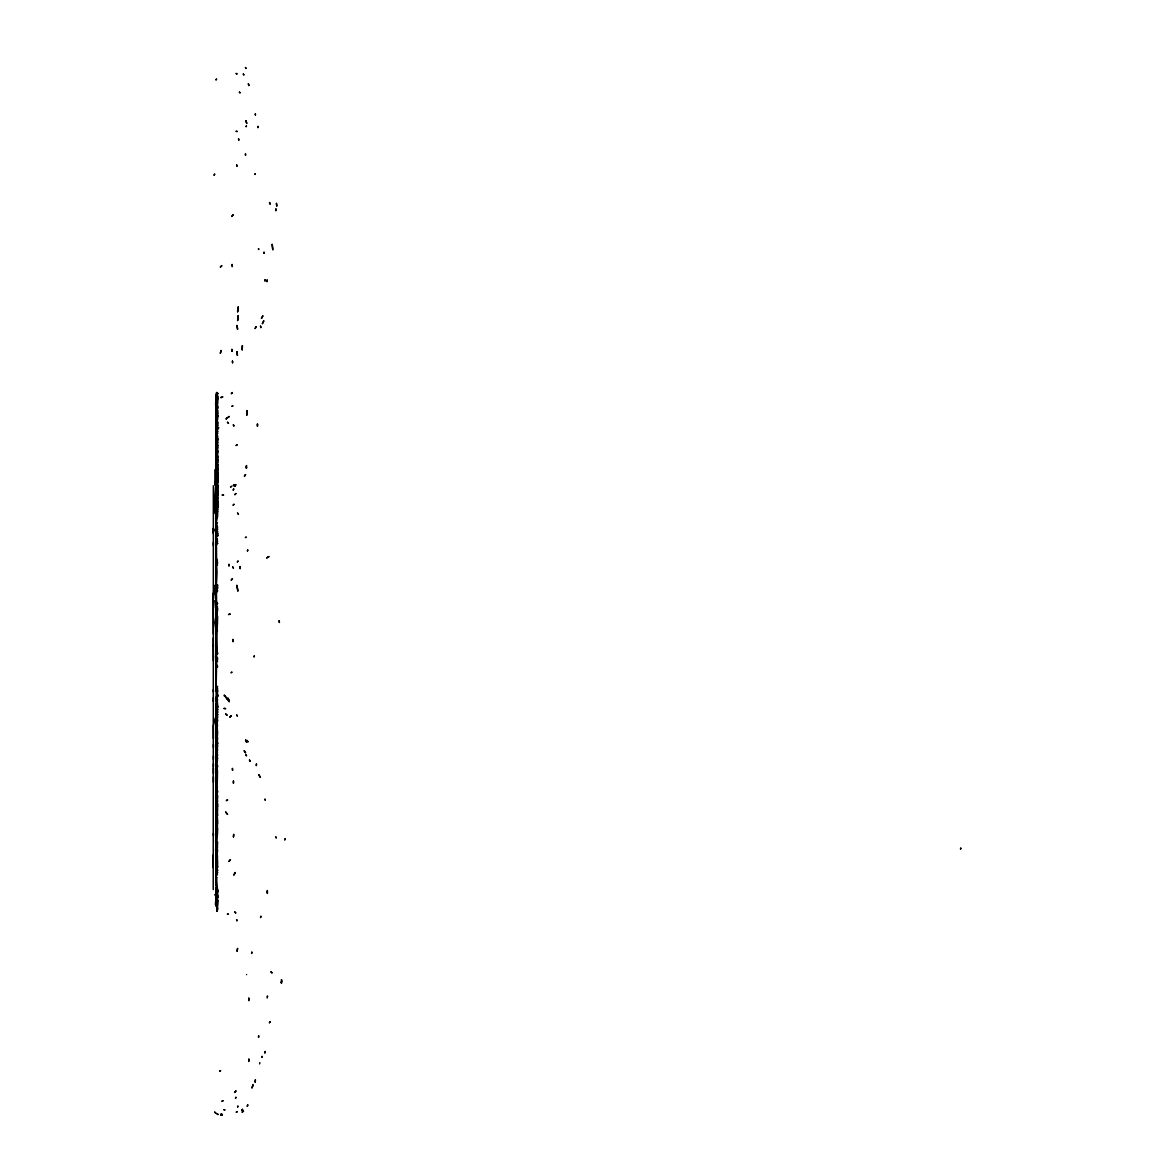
<?xml version="1.0" encoding="UTF-8"?>
<svg xmlns="http://www.w3.org/2000/svg" width="1174" height="1174" viewBox="0 0 1174 1174"><rect width="100%" height="100%" fill="white"/><g stroke="black" fill="none" stroke-linecap="round" stroke-linejoin="round"><path stroke-width="1.5" d="M213.345 542.461L213.345 545.69M213.419 776.821L213.419 782.236M213.419 768.089L213.419 773.519M213.419 763.702L213.419 767.004M213.419 756.085L213.419 759.373M213.419 747.354L213.419 744.463M213.345 701.626L213.345 697.723M213.345 646.008L213.345 644.717M213.345 633.989L213.213 593.105M217.483 770.232C217.425 773.196 217.41 786.653 216.647 793.154L217.542 796.456L216.119 796.456L216.06 795.297L215.928 753.268L217.41 752.651L216.383 753.752L216.001 751.683L217.41 752.651M216.515 496.851C218.32 495.002 216.31 496.896 217.219 493.946C216.823 496.206 217.234 498.172 217.674 502.09L216.06 504.292L215.928 496.984C221.651 496.587 212.245 501.43 217.483 492.405L216.06 491.172L216.764 489.367L216.001 488.457M216.119 488.78C216.75 491.73 213.785 475.94 217.674 479.227C216.148 478.2 217.366 487.415 216.06 482.455C217.66 477.583 215.708 473.416 216.838 468.631L217.674 465.007L216.001 463.422L216.001 460.296M216.192 408.361C214.02 400.906 218.951 395.227 215.928 394.684C217.836 395.418 217.88 397.223 217.087 399.189C216.031 402.477 217.66 403.401 216.324 405.059C216.897 407.51 217.674 404.384 216.97 403.445C218.144 403.24 215.767 399.879 215.928 401.259M216.192 858.576L216.192 871.666L216.119 728.232M216.192 743.039L215.928 721.643L215.928 738.123L217.542 739.679L216.06 739.737L216.119 741.865M216.192 723.389C216.779 718.209 214.725 702.434 217.616 706.733C216.089 710.299 216.442 709.316 217.087 707.57C217.645 713.953 215.268 714.54 217.41 708.157M216.119 614.868L216.251 533.671M215.928 523.853L217.41 522.885C214.974 524.602 217.894 528.285 216.764 527.405L216.442 531.411L217.674 532.585L217.674 534.772L215.928 536.9L216.251 515.137M217.41 420.497L216.001 420.307L217.616 416.755L216.764 414.173L216.06 419.206L217.41 420.497L216.515 427.864L218.775 427.806L216.764 430.124L216.06 429.024L217.674 431.166L216.647 434.585L217.616 438.856L216.647 443.112L217.674 445.313L216.647 448.673L217.616 451.961L216.647 457.449L217.542 459.386L216.06 461.72L216.06 470.95L215.928 445.885L217.219 434.967L216.06 436.655L216.06 444.344L217.616 442.202L216.838 441.556M215.943 480.768L217.674 479.99L216.706 479.608C213.991 484.847 218.026 474.149 217.557 473.416L216.515 469.409L217.616 465.08L216.442 463.906L217.674 460.619L216.06 459.386L215.928 457.405L217.674 445.313L215.811 442.73L217.542 443.17L216.897 426.25M216.001 428.451C217.073 423.785 215.752 411.061 217.616 413.527L216.515 413.791L217.616 415.787L216.515 417.019L217.483 418.311L216.897 419.793M217.542 499.243C215.224 500.916 218.569 502.868 217.674 505.319L217.483 509.839L216.001 511.908L217.616 509.839L216.001 509.707L216.192 504.292L216.001 511.776L217.542 504.16L216.515 500.931L217.542 499.64L215.928 497.761M216.001 403.518L216.119 403.768M216.192 647.035L215.576 656.765L216.192 665.585L217.542 666.803L216.574 663.383L217.616 659.054L216.706 656.868L216.515 653.698L217.616 653.698L216.838 648.136A18.828 18.784 -7.8 0 1 216.647 644.849L217.616 617.656L216.119 608.866L216.192 633.989M216.838 509.252C217.322 511.013 217.337 505.407 216.001 503.191C219.421 500.124 215.018 502.09 216.001 498.466C215.121 495.589 219.23 492.875 216.764 491.627L216.119 492.273C214.71 498.583 218.481 488.046 216.574 488.325C217.234 484.627 216.706 484.891 216.192 481.355M217.351 733.853C216.662 737.918 216.735 733.31 216.647 732.825L217.41 725.459C216.735 721.144 216.647 718.239 215.928 711.385M215.928 707.555C219.743 710.622 213.33 705.912 217.542 707.247L216.324 705.882C217.821 701.935 215.987 705.75 217.087 709.698L217.161 707.57M215.928 700.467C218.54 703.021 215.737 696.96 217.542 699.631C213.609 698.574 218.129 703.475 216.442 701.626M216.192 665.585L216.06 688.507M216.251 609.996L216.251 599.107M216.251 593.618L216.251 596.92M216.06 483.424L217.542 485.875L216.06 488.971L216.251 895.615L215.473 904.332C218.393 906.152 216.045 908.485 217.586 909.058L217.161 908.074M215.928 732.825L217.616 733.412L216.324 733.207L217.542 732.312L216.574 727.528L217.41 726.501M217.219 496.147L216.001 496.602L217.616 495.237C215.4 495.34 218.716 497.218 216.383 498.862C218.511 500.271 217.073 503.851 216.06 502.09C218.335 496.793 215.693 503.338 216.764 499.053L217.616 497.761L216.324 497.761C216.618 501.533 218.922 496.984 216.515 497.629M215.473 904.332L217.542 898.77C214.064 898.624 216.089 907.502 217.542 907.825C215.194 908.427 218.98 901.412 216.383 905.433C219.523 905.506 215.136 904.362 217.293 906.079M213.213 867.762L213.286 854.716M216.001 534.449L217.674 533.612L216.383 534.845L216.574 557.635L217.616 563.065L216.574 565.193C218.335 579.589 213.33 597.845 217.483 610.098L216.119 626.3M216.119 840.056L215.576 841.582L217.542 822.681L216.515 806.2L217.616 804.909L216.515 800.785L216.647 793.154L217.616 791.995L216.574 786.639L217.41 786.697M216.442 741.939L217.528 742.129L216.706 743.685L217.616 743.23L216.442 741.939L217.483 741.087L216.001 738.505L217.616 743.23L216.119 746.268M217.616 442.202L216.06 443.17L216.897 443.757L216.06 463.906L217.674 461.778L216.574 461.778L216.515 463.906L217.542 463.715L216.001 460.428L216.574 454.162C217.733 445.694 215.855 449.099 217.616 447.632L215.928 445.885L217.542 443.17L216.647 443.112L216.764 446.986M215.928 407.73L216.324 406.16M217.293 484.07L217.219 483.028C216.133 482 216.779 481.325 217.483 482.91C214.798 485.097 216.06 480.063 217.483 479.344L217.542 473.797C218.261 466.298 213.829 477.671 217.674 476.967C213.903 479.696 219.01 474.854 216.383 477.026L215.928 478.053L217.674 478.126L216.515 475.925L217.557 474.575L216.442 473.665L217.528 472.755L216.251 472.696L217.616 472.638M216.383 715.714L216.06 714.614L215.517 721.13L216.251 720.102M216.06 470.95L216.119 466.621L214.901 513.464L213.345 485.743L213.213 889.599M217.616 507.197L216.119 507.52L217.616 507.197L216.06 508.606L216.001 510.807L217.733 511.13L216.001 511.761M216.647 405.059L217.674 405.969L216.764 406.556C218.217 410.416 215.811 412.426 217.616 416.755L216.515 418.047L217.542 419.338L216.06 419.206L216.764 417.401L217.542 417.797L216.06 420.307L216.001 422.376L217.542 422.567L216.97 421.994M216.897 540.656L217.616 543.43L216.838 543.753M217.616 438.856L216.192 439.942L216.06 427.938L217.542 425.795L216.764 425.149M216.838 717.387C217.161 715.201 217.234 718.283 216.706 715.318L217.293 704.268M213.213 533.363L213.213 531.998M216.001 458.931L217.616 456.026M216.119 494.401L216.192 491.172C219.2 490.057 215.737 487.944 217.616 488.193L217.674 486.579L215.928 486.329L217.616 485.552L216.838 477.613M215.928 524.954L217.616 515.269L217.616 511.908L216.06 509.78L216.119 510.807L217.733 511.204L216.647 510.807M216.192 635.031L216.897 648.914M217.293 711.958C215.913 713.293 216.632 711.561 216.764 710.857C216.941 708.406 216.706 704.811 217.483 705.046L216.574 704.532L217.616 705.501L216.897 706.41L215.928 703.696L216.192 709.184L217.542 709.507M217.161 903.819L216.574 902.131L217.542 900.575L215.928 897.802L217.483 895.615L216.574 890.963L217.616 890.89L216.06 872.737L216.647 868.29L217.542 870.227L216.515 872.678L217.483 874.879L216.838 874.483M213.345 691.838L213.345 689.593M216.06 401.831C214.769 399.028 219.406 399.336 216.324 400.73M216.06 426.896L216.574 424.768L217.616 424.709L217.557 422.244L216.06 421.407L216.764 418.502L216.192 420.38L217.542 419.338L216.06 422.508L216.706 426.896M217.161 484.128L215.928 486.271L217.616 491.04C215.796 494.665 217.528 499.889 215.928 492.845M216.764 491.686C215.4 497.409 218.261 492.772 216.647 495.824L216.001 496.602L216.119 494.459L217.674 493.051L216.515 492.2L217.616 492.009C214.079 491.642 217.087 488.061 216.001 494.459M217.542 540.26L216.897 538.514L216.192 541.361L217.161 540.656M216.852 696.578L217.073 697.708L217.542 692.968L216.574 691.809L217.542 686.32L216.192 687.421M216.192 699.425L217.616 690.708L216.574 688.507L217.674 688.448M216.001 750.597C216.354 744.976 217.337 749.085 216.706 751.624L216.001 750.597L216.764 753.429L215.928 756.79M216.119 784.437L216.324 787.739M216.119 783.337L216.192 782.236M216.838 806.597L217.674 806.274L216.442 805.115L217.542 803.823L216.06 802.972L216.574 796.515L216.119 797.484M216.838 813.318L217.616 813.89L216.119 814.991L216.647 811.762L217.616 811.704L216.838 811.058M216.06 830.238L216.119 829.138M217.616 867.248L216.383 869.259L216.001 864.211L217.616 867.248L216.001 866.412M216.764 433.426L216.06 431.225L217.616 425.472L216.706 422.64L216.119 423.741M216.06 396.284L216.192 395.315L217.542 399.512L216.515 399.644C218.203 391.911 217.601 409.256 216.06 400.73C218.379 400.275 216.5 400.349 216.897 399.116L216.001 399.703L216.647 396.342L217.616 396.093L216.06 398.47C216.588 395.814 216.324 401.86 216.383 399.439L217.674 398.734L217.161 398.03M215.928 434.453L217.542 433.235L216.06 435.554L216.764 430.124L216.06 431.225M216.897 479.799C218.584 479.77 213.419 472.271 217.616 474.898L216.06 474.824L216.251 467.208L217.616 464.816L216.574 461.778L217.616 460.296L217.542 456.422L216.06 458.418L217.674 457.39L216.97 454.617M217.674 493.051L216.001 493.887L215.928 496.984C219.112 494.357 213.815 501.914 216.706 492.332M217.674 493.755C217.278 494.562 215.121 490.805 217.029 486.388C218.98 487.944 214.827 487.122 217.483 486.784L216.574 487.225L217.616 487.298M216.251 497.761C217.234 500.227 215.708 501.298 217.674 505.583C214.475 509.311 219.039 508.459 216.764 504.673L217.674 504.218L216.06 504.292L215.928 497.174M217.542 606.797C216.001 605.417 218.32 608.646 217.483 610.098M213.419 835.668L213.419 833.467M216.06 812.731L216.647 811.762L216.192 812.79M216.647 850.974L217.542 850.005L217.219 852.324L217.542 842.257L216.515 842.257L216.985 848.288L215.928 849.228L216.192 841.083M227.947 698.266L228.915 701.436L224.263 695.096L227.624 699.366L227.947 698.266L227.037 698.721M217.674 402.227C214.167 405.911 218.878 396.372 216.001 403.841L216.838 402.286M216.192 789.412L215.59 797.425L216.192 796.456M216.001 496.279C216.163 500.036 217.41 499.919 216.001 500.931L216.515 500.021M216.001 818.733L215.928 820.347L216.119 816.091L217.674 814.991L216.838 814.345M215.928 538.396C216.999 541.962 215.033 538.074 216.442 535.814L217.674 535.814L217.674 534.772M217.351 459.973L216.706 455.512C217.85 452.225 217.073 452.019 216.001 456.29M216.001 486.52L215.928 484.07M215.928 460.956L215.928 462.747L216.764 459.973M216.001 490.527L216.001 489.558M216.001 531.543L217.542 529.415L217.351 527.405M217.293 413.204C216.926 411.458 216.148 407.583 216.647 410.562L217.616 407.319M216.764 458.491L217.616 462.615L215.987 464.933L217.542 469.468L216.647 474.898L217.674 478.376L216.192 479.286M216.764 901.749L216.119 900.003L217.087 898.257M216.192 580.572L216.251 586.002L214.886 585.43L213.345 599.107L213.213 594.147M216.764 450.346L216.706 451.374L217.674 450.86L216.706 449.833L216.001 453.12L217.542 452.929L217.616 451.961L216.119 453.003L216.764 449.187C216.5 449.539 217.836 451.579 216.119 448.673L217.542 448.791L216.001 449.759L216.574 448.923M216.574 452.284L216.119 457.39L216.442 456.29M216.148 475.896L217.483 473.929L216.06 478.126L216.647 474.898L216.06 476.835L217.616 474.898M216.119 483.556L216.192 482.455M216.192 579.472L216.324 571.855A18.843 18.843 0 0 1 216.119 568.554L216.001 564.298L217.483 565.266L216.574 565.193M217.219 864.739L217.616 866.221L215.928 865.634L217.616 863.961L217.219 852.324M216.897 502.663L216.06 504.292L217.542 501.958M217.41 396.797C216.075 395.521 216.236 397.898 217.293 397.957M216.251 399.644L216.192 398.544M216.251 396.416L216.119 397.443L216.119 396.342M216.838 445.959L217.616 446.531L216.06 446.472L215.811 442.73M216.06 447.705L216.192 445.445L217.542 444.403L216.838 442.657M217.41 476.248L216.838 477.48C217.249 481.296 216.471 477.979 216.706 480.386M217.542 482.837L216.06 484.642L217.674 481.355L217.102 479.814C218.071 481.105 215.062 482.279 215.928 483.673L216.515 483.35M217.542 490.204L216.06 491.172L216.001 493.373L217.616 493.755M217.029 496.147L216.001 497.703L216.647 495.956M217.483 700.599L216.001 699.366L217.029 700.849M216.119 819.379L216.06 823.649L217.557 820.156L216.897 818.733M217.087 903.936L216.383 905.433L217.674 902.204L215.928 902.204C216.735 899.577 218.1 896.232 215.928 894.001L215.928 890.332M217.542 892.255C217.029 894.999 216.06 893.986 216.383 897.802L216.764 897.288C217.762 893.032 216.368 896.819 216.06 892.313C221.108 891.58 212.802 893.003 217.616 889.672C213.756 887.808 219.215 888.85 216.515 889.921M215.796 902.586L216.838 903.936L217.483 899.93L216.119 897.802L217.674 902.204M216.192 845.485L215.576 850.299L216.192 849.859M216.06 434.527L217.616 428.055L216.515 426.837L217.616 425.472L215.928 426.837L217.542 426.705M216.324 492.332C218.951 489.088 214.739 493.051 217.557 490.981L216.06 489.881M216.764 531.807L216.442 533.612L217.41 533.935M217.029 890.626L216.001 887.984L216.383 888.821M217.542 424.768L216.574 424.827L216.001 426.896M216.764 440.338L217.674 439.942L216.706 435.613L216.06 436.655M216.838 493.946L216.442 494.782L217.616 495.237L216.001 495.501M216.001 593.486L217.542 584.96L216.06 584.901M216.985 899.372C215.59 897.802 218.012 895.806 216.647 895.41C213.976 891.946 219.655 896.672 216.515 895.615L215.928 894.515L217.542 897.802L216.383 898.844M217.483 898.961L216.119 897.743L217.616 897.743L216.574 894.515L217.483 891.345L216.119 891.213M217.219 407.774L217.616 406.938L216.06 408.361L215.928 412.103L216.06 414.877L217.542 415.009M216.97 510.22L216.985 517.851M217.014 769.895L217.483 765.83L215.928 766.108M216.192 762.674L216.192 771.949M217.483 706.014L215.928 705.882C217.733 708.362 216.28 709.478 217.542 711.312M216.838 722.817L216.001 720.161L217.616 720.293L216.706 720.748C215.18 718.033 218.569 719.53 216.001 716.874M215.928 877.389L216.06 883.508M267.364 996.961L267.525 995.963L267.188 997.988M216.001 509.648L216.897 508.166L217.161 509.252M216.515 717.901L217.616 714.159L216.574 714.423C218.628 714.511 215.825 710.842 217.161 710.74M215.928 895.028L215.928 893.737M215.928 888.483L217.616 890.89L216.706 891.932M215.928 593.692L216.119 592.591M216.251 602.335L214.842 600.736L216.251 614.428L214.827 622.499L216.251 631.465M217.674 814.991L216.001 817.838M216.764 466.489L217.733 467.208L216.119 469.409L217.674 469.409L216.515 469.409C215.282 471.919 217.997 466.504 217.674 470.436L216.574 470.495L217.616 468.69L216.119 469.409L215.928 462.218M216.647 863.961L216.442 865.047L217.542 865.121L216.985 861.437M216.001 485.141L216.647 483.615L216.001 485.684M216.442 482.91L216.001 483.556C217.043 481.868 217.073 481.956 217.087 479.799L215.928 481.868L216.001 480.812M215.928 592.518L216.442 591.491L216.574 601.249L217.542 603.509L216.515 604.537L216.764 606.474M216.192 415.978L216.251 413.791L217.616 412.426L216.001 412.426M216.001 423.609L216.706 421.539L216.001 422.376M216.324 480.313L216.001 481.355L217.483 479.344L216.838 478.581L217.674 479.476M216.192 769.19L216.192 776.821M217.542 822.681L216.119 824.75L216.251 825.909L217.542 825.909L216.955 827.523M216.192 873.838L216.192 877.066M216.251 404.032L216.06 405.059L217.351 405.514M216.192 685.792L216.192 690.664M217.219 395.829L216.647 396.342L217.616 396.093C215.106 395.726 219.098 393.862 216.897 393.701M217.293 401.259L217.043 400.217L217.219 402.286M215.928 704.297L217.483 706.146C216.221 709.008 216.764 707.364 216.192 711.385L217.542 711.708L216.574 711.385L217.293 709.771M216.251 709.184L215.928 706.895L216.647 708.083C218.54 709.434 215.385 707.57 217.483 707.247L216.324 705.882M217.674 491.877L216.06 492.332L216.192 491.231M216.706 490.204L216.764 489.367L217.674 489.822L217.41 491.627M216.001 511.908L216.133 510.807M216.251 523.853L215.928 525.923M217.087 710.74L217.102 708.597M216.706 716.36C217.205 716.683 217.19 714.599 216.706 714.159M217.674 806.274L216.515 806.2C219.318 805.232 215.253 804.175 216.897 802.4M217.542 896.643C216.177 892.974 217.953 896.466 216.515 895.219M259.85 1062.587L259.601 1063.879M216.192 805.746L216.192 826.922M216.251 410.562L217.616 408.229C215.268 407.598 218.026 405.001 216.647 406.16M217.293 502.545L217.616 504.615L216.574 504.292L217.41 504.615M217.483 906.651L216.706 906.137L217.616 908.397L216.97 910.217L216.897 909.234M216.001 500.858L216.192 500.021M217.542 666.803L216.515 666.744L216.119 690.708L217.616 690.708M216.897 852.324L216.985 856.815M217.161 503.763L216.324 502.09M216.324 648.136L216.515 653.698L217.616 653.698M216.001 491.818L217.616 490.849L216.001 492.273M216.06 415.978L216.764 415.009L217.616 416.814L216.515 417.019L217.616 415.728L216.574 414.877L217.674 414.686L216.06 414.877M216.764 473.856L216.119 474.824L216.119 471.596L216.06 472.638L217.733 471.464M216.764 476.248L216.001 476.967L216.001 475.925L217.674 475.925L216.515 474.766L217.557 473.416L216.442 473.665M217.674 493.623L216.06 494.459L216.001 496.602M216.574 509.707L217.616 509.78L216.001 510.807M216.897 898.257L217.616 896.261L216.06 894.515C218.247 900.913 214.387 896.232 217.616 897.024L216.119 895.615M216.897 482L216.001 483.556L216.251 482.587M216.001 486.579L216.442 484.774L217.542 484.715L216.06 485.42L216.119 484.392M216.001 497.571L217.616 496.411L216.574 496.602L216.001 495.179L216.442 493.3M216.119 450.86L217.542 449.569M217.674 482.265L216.442 482.455L217.351 481.678C215.37 482.103 216.53 479.153 217.674 479.227L217.293 479.667M215.928 498.084L216.001 497.248M217.542 463.715L216.001 468.309M216.192 881.395L216.192 885.783M216.001 497.629L216.251 496.793M217.542 410.43L216.001 412.69L217.043 411.12L217.616 411.648M216.838 464.361L216.001 467.722L217.043 463.392M216.706 754.589L217.616 755.043L216.442 757.054L217.483 758.272L216.442 760.414L217.483 765.83L216.001 766.871M216.706 819.32L216.06 821.521L217.557 820.156M216.324 435.613L217.483 433.485L216.706 432.384L217.616 432.326M216.383 527.082L216.001 528.315L216.383 527.082L217.674 527.082M216.97 401.317C217.982 398.588 215.811 404.839 216.06 402.931M216.06 492.273C218.628 489.778 215.253 491.114 217.483 492.405L216.06 493.432L217.029 491.818M216.647 705.633C218.173 704.209 215.326 706.176 217.542 706.146C215.106 706.454 218.746 708.421 216.515 706.983L215.928 705.882L217.483 707.188M216.647 716.595C217.249 716.404 216.148 712.97 216.97 716.228L216.06 715.714L216.897 717.329M216.001 738.637L216.574 739.679L217.542 738.769L215.928 736.832L217.293 734.895M216.706 392.409L217.733 393.437L216.574 395.506M216.706 459.9L216.97 457.904L216.001 459.518M217.351 470.818L216.515 470.436L216.119 471.596L217.542 471.669L217.293 469.791M216.838 493.887C218.525 491.143 213.859 496.499 217.483 495.501M217.073 697.708L216.764 698.853L217.483 697.429L216.515 697.239M216.515 706.983L217.542 706.146L216.574 705.956L217.029 707.438L216.06 705.882L216.251 706.983L217.542 706.865M216.838 718.488L216.001 717.901L217.616 717.901L216.706 717.519L217.616 717.197L217.161 716.287M216.647 893.018L216.764 894.001L217.542 892.959M216.838 896.129L216.192 895.615L216.647 896.51L217.542 895.806L216.06 894.515C218.232 898.418 215.576 896.114 217.542 896.965L216.706 897.347M216.001 413.791L216.706 412.045M216.647 479.286L217.161 476.512M216.192 799.743L217.616 798.584L217.542 796.456M215.576 717.285L213.345 725.591L213.419 738.637M216.515 394.215L216.001 395.124L216.97 393.701M216.764 418.502L216.06 419.206L217.542 417.797M216.001 477.084L216.442 475.925M216.06 589.289L217.616 588.189L217.542 584.96M216.001 400.099L216.515 397.575L217.616 397.502M215.928 899.181L217.058 900.458M217.483 900.062C215.15 900.766 219.259 902.601 216.442 902.204L217.483 903.554L216.838 904.905M216.001 407.319L217.616 406.938L216.515 406.16L217.483 403.841M216.001 429.552L216.515 431.225L217.674 431.284M216.001 478.053C216.031 475.866 218.511 475.367 216.647 475.998L217.542 475.793M235.314 485.61L235.695 484.642L234.741 486.388L235.769 484.642M216.192 670.545L216.192 681.404M216.192 828.536L216.119 838.955M216.06 792.054L216.515 790.968M217.161 754.589L216.764 753.429M216.838 762.146L217.483 760.414L216.06 759.314L217.483 758.272L217.029 756.599M216.001 453.061L217.483 451.697L216.574 451.829M216.001 709.184L216.251 710.211L216.001 709.184L217.483 709.375L216.119 706.983M216.119 399.703L216.897 398.03L216.97 399.189M216.06 470.436L216.515 469.409M216.06 479.227L216.838 477.539M216.574 487.944C215.018 490.864 217.938 485.302 217.351 488.325M216.001 480.063L216.192 476.893M216.251 635.648L216.251 645.949M215.928 455.585L217.542 453.898L216.383 454.162L217.542 455.512M217.351 464.361L216.06 466.107L217.542 468.367L216.515 468.309L216.574 467.208L217.733 467.208M217.616 483.615L216.442 483.673L217.542 482.514L216.574 480.636L217.542 480.195L216.001 480.313M217.219 748.073L216.119 745.167L217.542 745.167L216.06 748.454M217.219 749.173L216.647 752.651L216.001 751.683M216.897 498.348L216.001 499.889L217.616 498.025M217.542 402.931L216.001 403.9L216.001 402.873M216.06 427.806L216.515 426.837L216.001 427.541M216.001 492.2L216.442 491.231M217.542 398.279L215.928 399.644L216.574 397.443L217.542 397.252L217.542 398.412L216.06 399.571M215.928 602.805L216.515 604.537M216.383 403.064L216.001 403.841L216.97 403.518M216.251 393.114L216.897 392.6M216.647 715.509L217.542 714.995L216.001 713.572M217.029 725.004L217.087 722.817M217.616 896.261L216.647 896.643L217.483 897.934M216.647 399.967L217.616 400.349L216.515 399.644M217.351 409.917L216.119 410.489M216.001 458.227L217.674 458.491L216.001 461.133M216.001 500.931L216.383 500.153L217.674 500.99M216.001 510.675L215.928 510.279M216.515 700.335L217.542 699.631M216.574 703.505L216.838 704.268C217.351 706.19 215.106 703.241 217.542 701.891M216.574 706.66C218.775 708.582 215.488 705.633 216.442 708.025M216.574 714.423C217.205 710.828 217.337 715.802 216.383 714.614L217.542 714.863L216.574 714.35L217.542 711.635M216.06 799.685L216.574 798.643M216.06 814.932L216.119 813.89M216.897 902.645L216.897 903.819M217.161 911.303C217.483 910.789 216.001 911.494 217.483 910.011M216.192 864.959L216.192 867.322M216.001 460.678L216.574 459.592L217.616 460.296L216.764 460.883M216.06 474.824L217.542 473.797M216.515 478.185L216.192 479.227M216.119 495.56L217.616 494.21L217.616 495.751M215.928 530.12L217.542 529.415M216.001 483.483L217.616 481.487L216.442 480.254M217.542 747.354L216.515 747.354L217.542 746.268L216.764 745.813M216.001 499.566L217.117 498.407M216.897 411.135L216.838 407.774M217.483 491.627L216.383 490.145L217.674 489.822M216.001 447.573L216.442 445.504M216.06 496.602L217.674 494.724M216.06 802.972L217.616 801.945L216.838 799.098M216.251 522.826L216.251 526.671M216.706 739.282L217.542 737.742L216.764 735.863M216.119 817.192L216.119 816.091M216.06 414.818L217.674 413.791L216.647 411.648L216.001 412.69M216.001 425.736L217.542 422.567M216.06 435.554L217.483 433.485M216.06 443.17L216.119 442.143M216.06 446.472L216.647 445.504M216.838 478.64L216.06 480.254L216.574 477.026M216.764 704.341L217.483 704.018L216.383 703.431L217.601 704.077L216.515 703.622M216.192 721.203L215.928 725.459M217.41 476.439L216.97 475.411L217.674 476.644M217.058 494.005L216.251 494.459M216.06 433.426L216.706 432.384M216.001 491.114L217.542 490.468L217.616 491.231L216.647 491.627L216.764 490.527M216.838 491.759L217.674 492.464M216.06 504.292L216.706 503.25M216.897 503.763L217.542 504.086M216.515 505.319L217.616 504.996L216.647 505.583L216.838 504.805L217.616 505.128L216.001 507.52L217.542 507.579M216.192 746.268L216.192 760.473M216.06 800.785L216.706 799.743M216.897 817.706L216.97 816.605M215.928 399.644L216.515 398.734M217.483 722.171L216.119 722.303L216.06 721.071M216.06 419.206L217.483 418.311M216.06 421.407L217.161 419.793M216.06 445.372L216.706 444.403L215.869 443.434M216.119 453.003L216.764 452.019M217.674 487.944L216.001 487.87L217.674 486.579M216.001 495.369L217.616 494.269M237.823 561.319L237.309 562.097L238.087 560.937M217.41 718.87L216.442 720.102M216.838 721.775L215.928 721.262M217.161 721.775L217.293 720.748M216.001 399.189L217.542 398.412C215.458 397.443 218.129 397.869 217.161 396.929M217.41 412.045L217.219 411.135M217.542 426.896L217.616 429.097L216.251 429.992M217.219 487.357L216.97 485.288M217.293 498.216L216.119 495.237M217.293 743.685L216.764 744.712M216.192 891.213L217.542 891.477L216.442 892.313L216.06 891.286M216.06 422.508L216.764 421.466M216.06 439.942L216.192 438.915M216.764 472.696L216.06 473.724L216.838 473.019L217.483 473.929M216.06 507.52L217.293 505.906L217.293 506.933M216.06 398.221L216.838 396.856M217.674 489.044L216.442 489.103L216.897 488.457L217.161 489.617M216.574 495.883L216.574 494.724L216.324 495.501L217.616 495.179M217.674 413.791L216.251 413.791M217.219 445.959L216.897 444.858M217.219 818.733L217.219 817.706M216.192 409.388L217.029 408.992M216.06 463.906L217.542 462.879L216.515 463.011M215.928 457.405L216.383 456.026M216.764 492.787L217.616 495.237L216.515 495.501M215.928 400.804L216.383 399.439L217.674 399.38M215.987 499.317L217.542 498.862M217.087 735.863L215.928 737.023M216.001 420.307L216.706 419.412M216.001 465.139L216.706 464.229M216.001 487.87L217.483 486.975M217.351 717.519L216.442 716.874L217.483 716.551M217.483 906.46L216.119 905.433L217.616 905.11L216.706 905.169L217.542 904.655L216.442 903.29L217.483 902.395L216.001 899.871L217.483 901.236L216.251 898.844L217.293 899.812M217.483 823.781L216.647 824.808L217.483 823.781L216.192 822.622M216.06 497.761L216.574 496.851M216.97 404.619L217.542 404.091L216.001 402.359M217.219 538.514L216.442 538.074M216.764 760.018L216.324 758.272L217.161 757.89M216.001 408.288L216.706 407.642M217.293 454.617L217.219 453.384M216.897 726.046L216.838 725.004M217.293 811.058L216.764 809.884M217.161 421.994L217.161 420.894M217.293 468.69L217.293 467.59M217.674 488.78L216.515 488.193M216.838 807.756L217.41 806.597M216.838 808.857L217.293 807.756M216.647 542.461L217.572 541.39M216.251 592.591L214.901 594.132L214.886 585.43M217.219 441.556L217.351 440.265M216.251 483.556L214.901 485.097L214.886 469.805L216.251 469.409M216.001 482.969L217.674 481.604L217.219 480.841M217.542 516.296L216.574 517.396L217.483 517.455M216.251 893.473L214.827 894.97L216.251 894.515L215.928 893.341L217.087 895.028L216.985 893.869M216.764 413.013L216.06 413.791L217.674 412.368L216.383 412.69L216.97 413.263M217.293 465.403L216.251 467.208M216.001 499.889L216.764 499.053M217.674 508.929L216.001 509.178L217.483 508.489L216.574 508.68M216.97 911.303L216.647 910.525A18.828 1.101 -0.4 0 1 217.029 910.334M215.928 477.554L217.542 476.893L216.897 476.512M217.351 466.489C219.054 464.537 215.047 464.977 217.616 465.403M217.351 481.678L216.06 481.355L216.647 480.313L217.616 480.386L216.442 481.355L217.616 481.164L217.043 481.986M217.351 531.807L217.219 529.797M216.574 705.574L216.06 704.723M216.383 394.464L217.674 393.495L216.442 393.114M217.219 434.967L216.574 434.527M217.219 446.927L216.383 447.705L217.733 447.573M215.928 451.256L217.557 450.669L217.616 451.961M217.616 485.552L215.928 486.139L217.733 485.743L217.293 485.097M217.542 499.64L216.119 499.889M216.647 589.289L217.542 590.463L216.838 591.872M216.515 704.664L217.483 704.018L216.442 703.828M216.764 707.57L217.542 707.247M216.515 711.121C218.261 710.549 215.693 709.448 216.985 710.681M217.293 809.884L217.293 808.857M217.219 813.244L217.219 812.217M216.647 891.213L217.542 890.435L216.574 890.186M215.928 893.282L217.483 894.764L216.574 894.705M216.897 710.74L217.483 709.375L216.515 708.92M216.515 714.423L217.542 714.482M216.324 715.714L217.542 716.037L216.119 715.714M216.515 879.194L216.001 880.236M217.528 438.944L216.515 439.942L217.674 439.942M216.985 560.482L217.029 564.811M217.616 435.613L216.515 436.655L217.674 436.655M216.515 504.218L217.542 503.25M217.542 799.817L216.515 800.785L217.616 800.785M216.515 872.678L217.542 872.737L216.647 871.578L217.542 870.741L216.383 869.259L217.483 869.376L216.442 870.609L217.542 872.737L216.706 873.779L216.06 872.737M216.324 433.426L217.087 432.839M216.442 398.544L217.674 398.544M217.087 902.645L216.574 902.131M216.001 452.489L216.97 452.548M217.616 866.221L216.647 868.29M216.192 502.223L217.616 502.149M217.616 588.189L216.838 588.512M217.219 714.159L216.119 713.513L216.897 715.127M216.838 891.8L216.838 890.186M217.161 904.905L216.574 904.391L217.542 904.009M216.001 493.887L217.616 493.109M218.261 695.302L217.087 696.578M217.219 698.853L216.442 698.325M216.324 421.466L216.706 420.439M215.928 494.782L217.219 493.887M217.102 403.518C216.838 401.391 217.322 402.638 216.574 402.799L217.616 402.154M216.001 710.285L217.41 712.603M216.06 409.388L217.616 408.229L216.515 408.361M216.251 444.344L217.029 443.757M216.764 458.873L216.001 460.105L217.733 459.518L216.383 458.55M217.161 905.946L216.574 905.433M216.764 417.401L217.616 416.814L216.515 417.019M216.574 739.679L217.542 738.769L216.383 738.505M216.647 410.885L217.616 410.24L216.838 409.917M217.733 476.967L216.383 477.084L217.542 478.963M217.616 488.193L216.515 488.971M216.897 657.704L216.647 660.096M216.442 491.04L217.557 490.981L216.119 491.172M216.985 712.941L216.06 712.471L216.324 713.513M216.383 603.436L217.542 603.509L216.001 603.377M216.119 894.515L217.542 895.733L216.06 894.515L216.838 895.292M217.483 400.613L216.647 401.053L216.515 400.026M217.161 714.027L216.442 713.572M215.928 499.111L217.616 499.053M217.542 900.575L216.647 901.03L217.542 901.162M216.706 695.037L217.542 694.656L216.706 694.01M216.838 892.9L217.616 891.858M216.897 712.926L215.928 711.914M217.234 393.701L216.574 393.173L217.483 392.923L216.706 393.569M216.897 708.538L217.483 708.274M216.97 716.228L216.574 715.714M217.087 705.236L216.574 704.855M216.383 906.519L217.601 906.137L216.706 906.137M216.706 907.297L217.483 907.032M217.616 894.192L216.647 894.25C218.922 893.737 214.974 892.548 216.192 894.515M217.674 475.602L216.647 475.925L217.616 475.734M216.06 503.25L217.674 502.927M224.263 695.947L224.718 695.551M217.542 695.947L218.261 695.742M216.383 410.562L217.616 410.24M216.383 407.261L217.616 407.129M216.515 487.87L217.542 487.621L216.764 487.357M216.838 494.988L215.928 495.883L217.616 495.311M216.574 506.42L217.616 506.155M216.324 518.438C215.047 515.386 217.19 510.646 216.574 510.03M216.647 394.141L217.483 393.95M216.647 408.361L217.483 408.17M216.515 500.99L217.674 500.726M216.515 506.42L217.674 506.155M217.674 448.351L216.442 448.6L217.616 448.923M217.674 477.803L215.928 478.581L216.001 477.73M216.647 415.978L217.616 415.787M216.838 899.871L217.483 899.93M216.574 491.231L217.616 491.04M216.515 422.435L217.557 422.244L216.706 422.757L217.674 423.609L216.515 423.609M216.515 474.766L217.557 474.575M216.515 804.014L217.542 803.823M216.442 457.317L217.557 457.126M216.515 415.919L217.616 415.728M216.515 406.16L217.674 405.969M216.706 409.462L217.483 409.33M216.383 455.189L217.542 454.998M217.674 472.374L216.515 472.564L217.483 473.019M217.601 477.803L215.928 478.64L217.616 478.376M216.001 765.771L217.483 765.83M216.442 805.115L217.616 804.909M216.383 462.82L217.616 462.615M216.647 493.373L216.897 492.919M216.574 691.809L217.542 691.677L216.647 690.708C218.203 689.784 215.356 689.476 217.616 689.549M216.574 468.235L217.542 468.118M216.574 478.126L217.161 477.613M217.351 431.621L216.574 431.166M216.515 401.772L217.219 401.259M216.515 494.342L217.293 493.946M216.515 497.893L217.616 497.761L216.706 497.82M216.383 459.518L217.542 459.386L216.192 458.491M216.442 480.445L217.616 480.313M216.442 481.296L217.616 481.164M215.928 729.597L215.928 728.687M216.383 460.751L217.674 460.619M217.483 719.647L217.616 720.293M216.706 708.025L217.483 707.951M216.647 493.564L217.483 493.491M216.706 817.251L217.542 817.192M216.647 895.292L217.483 895.219M217.483 486.139L216.442 485.61M217.483 616.423L216.574 616.482L216.192 614.354M216.647 894.192L217.542 894.118M216.574 423.799L217.483 423.741M216.574 429.229L217.542 429.156M216.647 437.873L217.616 437.814M216.574 494.592L217.542 494.533L216.647 494.856M217.542 759.24L216.001 758.213L217.483 758.272M216.574 818.351L217.542 818.293M216.647 505.378L217.674 505.319M216.897 709.639L217.616 709.125M216.574 441.116L217.674 441.042M216.574 465.08L217.674 465.007M216.574 807.374L217.674 807.301M216.574 808.475L217.674 808.402M217.483 904.259L216.383 904.332L217.542 904.655M216.442 428.128L217.616 428.055M216.442 461.852L217.616 461.778M216.515 468.309L217.674 468.235M216.515 495.692L217.616 495.56M216.442 496.411L217.616 496.338L216.706 497.057M216.574 502.149L217.674 502.09M216.442 411.722L217.674 411.648M216.383 481.678L217.674 481.604M216.955 631.216L217.542 630.761L216.647 630.761M216.574 396.284L217.616 396.284M216.647 403.196L217.542 403.196L216.838 402.418M216.515 404.091L217.542 404.091M216.119 421.539L217.542 421.539M216.706 436.787L217.542 436.787M216.647 443.302L217.542 443.302M217.542 445.504L216.001 445.504L215.928 444.344M216.647 450.86L217.674 450.86M216.383 451.124L217.674 451.124M216.647 453.003L217.616 453.003M217.616 454.221L216.119 455.189L217.542 455.263M216.251 456.29L217.733 456.29M216.647 457.449L217.542 457.449L216.764 456.29M216.897 461.206L217.616 460.81L216.442 460.678M217.483 463.979L216.06 465.007L216.192 462.82M216.897 466.621L217.542 467.34L216.764 467.267M216.515 481.487L217.616 481.487M217.674 484.715L216.764 485.097M216.442 485.875L217.542 485.875M216.574 506.742L217.674 506.742M216.574 513.067L217.483 513.067M216.574 532.644L216.442 531.411L217.674 531.484M217.616 543.43L216.515 543.43L216.001 548.918L216.324 559.895L217.483 560.864M216.442 591.491L217.542 591.491M217.483 623.071L216.985 623.482M217.616 661.314L216.192 660.155M216.251 697.165L216.119 699.234M216.383 705.633L215.928 705.31M216.515 712.222L217.542 712.222L216.119 711.385M215.928 731.725L215.928 730.947M216.001 733.53L217.616 734.249M216.515 736.318L217.41 736.318M217.41 737.155L216.324 737.477M217.542 746.268L216.515 746.194L216.119 744.067L217.616 744.125M216.706 750.274L216.442 749.496L217.616 749.555M216.192 761.5L216.06 760.473M216.515 762.542L217.029 762.146M216.001 764.861L216.838 769.909M217.616 791.995L216.442 791.995L216.647 793.154M216.574 809.502L217.674 809.502M216.574 810.603L217.674 810.603M216.647 812.863L217.616 812.863M216.647 821.58L217.542 821.58M216.515 842.257L217.542 842.257M216.574 852.001L217.616 852.001M216.647 856.404L217.483 856.404M216.574 861.76L217.483 861.76M217.483 889.276L216.06 889.026L216.324 890.112M216.647 896.452L217.542 896.452M217.542 900.707L216.06 901.03M216.192 901.03L217.733 901.104M215.678 903.173L217.542 903.422M216.97 909.175L217.483 908.911M216.383 750.656L217.674 750.714M216.324 730.111L217.542 730.184M217.616 755.043L216.001 753.884M216.442 465.007L217.616 465.08M216.515 466.107L217.674 466.166M216.324 732.238L217.542 732.312M216.383 735.276L217.542 735.35M216.515 470.436L217.616 470.495M217.616 658.027L216.251 656.868M217.542 748.454L216.06 747.354L216.706 749.173M217.483 753.825L216.06 752.857M216.515 795.224L217.616 795.297M216.383 895.542L217.483 895.615M216.574 480.636L217.616 480.709M216.442 757.054L217.483 757.113M216.515 890.186L217.542 890.244M216.442 723.199L217.41 723.272M216.442 724.299L217.41 724.358M216.515 891.345L217.483 891.404M216.515 725.4L217.41 725.459M216.574 728.438L217.483 728.496M216.647 827.01L217.542 827.068M217.483 847.804L216.251 848.846M216.574 878.035L216.97 877.653M216.574 727.528L217.351 727.587M216.383 482.323L217.616 482.455L216.838 483.028M217.616 767.004L215.928 766.475M216.442 721.071L217.542 721.203M217.542 870.741L216.06 870.55L216.647 871.578M216.119 801.886L216.119 807.374M216.574 709.243L217.542 709.448M217.483 893.473L215.928 893.018M216.383 731.02L217.542 731.211M216.515 743.039L217.616 743.23M216.647 714.614L217.542 714.863M216.647 896.701L217.483 896.907M216.515 896.775L217.616 897.024M216.442 903.29L217.483 903.554M216.764 696.197L217.542 696.387M216.442 740.838L217.483 741.087M216.647 908.793L217.586 909.058M216.897 490.717L217.542 490.908M216.647 504.673L217.616 505.128M217.542 702.977L216.897 703.182M216.764 498.275L217.542 497.571M217.542 497.057L216.515 496.661L216.001 497.703L216.442 495.883M216.647 400.73L217.616 401.126M216.97 510.352L216.706 510.22M213.345 528.256L214.901 530.897L216.251 530.443L216.251 543.489M217.087 740.251L216.06 739.737M216.119 868.408L216.911 869.009M216.119 743.039L217.542 745.167M215.928 720.557L216.001 717.901L216.324 718.943M216.515 902.204L217.542 903.173M216.574 789.867L217.542 791.027M216.764 902.85L216.192 902.131L216.706 904.068M216.706 426.059L215.987 424.152M215.928 764.538L216.001 763.775M216.838 444.271L217.674 445.372M237.5 512.935L238.469 514.3L237.823 513.39M215.928 706.983L216.515 707.893M216.06 709.184L216.647 709.888M216.06 714.673L216.897 716.228M216.119 900.003L216.897 901.559M216.119 905.433L216.647 906.46M217.161 827.523C218.966 829.196 215.928 832.792 217.601 831.265L216.897 841.934M216.897 756.599L216.001 753.752M216.119 744.067L216.574 745.094L216.192 744.067M228.915 699.366L229.238 701.817L228.974 700.467M216.06 496.338L216.001 494.914M216.001 757.435L216.324 758.272M216.119 742.966L216.515 744.067M216.001 869.318L216.442 870.609L216.06 869.435M215.928 699.352L216.251 700.335M216.001 887.984L216.251 888.894M216.001 705.882L216.324 706.983M213.213 528.74L213.345 532.644M216.119 903.232L216.324 905.433M216.001 862.861L216.06 863.888M216.001 445.577L216.251 449.833M216.06 562.038L216.119 563.138M216.119 690.708L216.001 687.48M213.286 637.908L213.345 660.668M257.473 424.9L257.458 426.338L257.458 423.858L257.473 424.9M247.01 410.695L246.804 415.097L247.01 410.695M216.97 526.055L216.941 527.155L216.941 525.189L216.97 526.055M248.815 998.194L248.741 1000.512L248.815 998.194M242.358 345.64L242.211 349.823L242.358 345.64M275.89 209.691L275.846 210.777L275.919 208.752L275.89 209.691M255.374 1079.845L255.198 1082.09L255.374 1079.845M264.033 252.249L263.989 253.276L264.033 252.249M265.119 279.75L265.001 280.909L265.119 279.75M238.792 140.088L238.586 138.899L238.792 140.088M256.446 763.981L256.343 765.521L256.446 763.981M221.035 350.542L220.389 353.198L221.035 350.542M238.219 306.942L237.632 311.785L238.219 306.942M238.219 315.659L237.632 320.502L238.219 315.659M248.873 1059.168L248.727 1061.399L248.873 1059.168M231.894 349.441L231.953 351.378L231.894 349.441M258.676 1035.923L258.559 1037.302L258.676 1035.923M233.714 834.479L233.45 836.901L233.714 834.479M265.221 1051.522L264.928 1052.902L265.221 1051.522M257.913 127.555L258.119 126.454L257.913 127.555M260.848 916.351L260.584 917.496L260.848 916.351M237.559 948.519L237.119 951.16L237.559 948.519M251.852 952.202L251.632 953.376L251.852 952.202M267.026 280.777L266.85 281.731L267.217 279.808L267.026 280.777M246.613 467.34L246.364 468.162L246.613 467.34M237.896 1106.187L237.618 1106.994L237.896 1106.187M960.787 848.171L960.552 849.081L960.787 848.171M246.54 465.594L246.158 467.267L246.54 465.594M254.112 656.794L254.332 655.87L254.112 656.794M261.787 1057.363L262.066 1056.439L261.787 1057.363M284.798 839.792L285.091 838.867L284.798 839.792M233.831 484.715L233.377 485.684L233.831 484.715M252.615 1085.979C250.429 1092.891 254.406 1080.755 252.615 1085.979M213.8 78.526L213.8 78.526M247.773 1104.969L247.259 1106.26L247.773 1104.969M235.959 1097.338L235.504 1098.248L235.959 1097.338M247.787 550.063L247.435 550.944L247.787 550.063M233.699 489.044L233.244 490.013L233.699 489.044M246.423 125.882L246.144 126.616L246.423 125.882M216.324 395.374L216.001 396.21L216.324 395.374M215.913 75.327L215.913 75.327M255.976 326.724L255.198 328.456L255.976 326.724M235.182 872.546L233.89 874.938L235.182 872.546M233.377 484.965L233.377 484.965M263.739 320.957L262.404 323.613L263.739 320.957M214.637 174.192L214.123 175.102L214.637 174.192M262.829 315.982L261.464 318.315L262.829 315.982M216.06 79.817L216.515 79.172L216.06 79.817M226.993 417.739L226.156 418.942L226.993 417.739M269.462 1022.701L270.064 1021.894L269.462 1022.701M216.838 506.933L217.674 507.197L216.838 506.933M255.33 173.752L254.89 174.398L255.33 173.752M233.919 504.321L233.186 505.128L233.919 504.321M245.19 475.147L244.339 476.277L245.66 474.545L245.19 475.147M232.408 578.738L231.307 580.088L232.408 578.738M233.156 214.695L231.85 216.354L233.156 214.695M230.412 859.661L229.003 861.408L230.412 859.661M231.234 672.687L231.821 672.203L231.234 672.687M237.251 444.667L236.209 445.445L237.251 444.667M235.901 1091.013L234.595 1092.407L235.901 1091.013M245.454 537.487L246.158 537.222L245.454 537.487M242.548 1109.357L241.712 1110.193L242.548 1109.357M235.857 493.564L234.917 494.621L235.857 493.564M232.393 392.6L231.381 393.613L232.393 392.6M217.674 535.814L216.764 536.136L217.674 535.814M268.831 556.608L266.762 557.899L268.831 556.608M220.844 266.571L220.286 267.07L221.915 265.632L220.844 266.571M228.534 417.019L227.888 417.606L229.238 416.418L228.534 417.019M219.743 1071.187L220.551 1070.629L219.743 1071.187M232.79 405.969L232.012 406.292L232.79 405.969M243.502 1111.162L242.152 1112.013L243.502 1111.162M237.177 1111.749L236.341 1112.13L237.177 1111.749M231.557 486.388L230.647 486.902L231.557 486.388M222.972 1100.83L222.033 1101.183L222.972 1100.83M284.798 836.446L284.798 836.446M248.169 1097.793L248.169 1097.793M226.978 800.33L226.274 800.624L227.712 800.066L226.978 800.33M222.664 396.915L220.932 397.575L222.664 396.915M230.075 614.119L228.578 614.501L230.075 614.119M216.192 894.705L215.869 894.001L216.192 894.705M269.462 906.284L269.462 906.284M226.934 84.998L226.934 84.998M220.33 69.75L220.33 69.75M217.542 493.241L216.515 493.491L217.542 493.168M246.613 974.596L246.555 974.611M237.177 131.503L236.209 131.312L237.177 131.503M221.416 627.151L221.416 627.151M222.84 494.988L222.003 495.061L223.632 495.002L222.84 494.988M237.911 428.774L237.911 428.774M228.402 914.282L227.492 914.018L228.402 914.282M221.871 1114.199L221.035 1114.067L221.871 1114.199M222.062 1115.241L220.888 1115.109L222.062 1115.241M225.54 708.626L224.102 708.436L225.54 708.626M224.806 1109.87L223.999 1109.768L224.806 1109.87M217.483 710.475L216.515 710.285L217.542 710.534M217.542 712.677L216.574 712.471L217.483 712.677M218.1 1114.464L217.219 1114.141L218.1 1114.464M236.796 84.924L236.796 84.924M230.207 891.682L230.207 891.682M238.924 67.549L238.924 67.549M236.928 73.947L236.209 73.492L236.928 73.947M235.739 912.902L234.8 912.022L235.739 912.902M230.339 717.123L229.693 716.683L230.339 717.123M227.008 715.069L225.702 714.027L227.008 715.069M215.825 1113.143L214.725 1112.16L215.825 1113.143M271.942 972.864L271.033 971.837L271.942 972.864M228.46 423.242L227.507 422.288L228.46 423.242M243.326 74.079L243.84 74.843L243.326 74.079M240.156 133.895L240.156 133.895M231.249 716.316L230.72 715.714L231.249 716.316M237.706 108.052L237.706 108.052M245.513 67.549L245.968 68.386L245.513 67.549M236.796 715.069L237.251 715.905L236.796 715.069M247.905 741.807L247.127 740.515L247.905 741.807M242.358 118.647L242.358 118.647M239.966 92.805L239.437 92.159L239.966 92.805M227.507 814.33L225.746 812.1L227.507 814.33M245.542 752.71L244.207 750.773L245.542 752.71M241.184 439.502L241.184 439.502M260.379 777.335L258.882 774.884L260.379 777.335M233.406 568.084L232.628 566.866L233.406 568.084M246.481 755.689L245.968 754.911L246.481 755.689M233.875 425.942L233.377 424.856L233.875 425.942M250.077 761.324L249.519 760.092L250.077 761.324M235.563 901.676L235.563 901.676M269.873 203.337L269.477 202.515L270.211 204.261L269.873 203.337M246.481 741.939L245.615 740.002L246.481 741.939M246.745 123.299L245.865 120.717L246.745 123.299M248.947 85.497L248.36 83.897L248.947 85.497M255.462 114.905L255.272 114.054L255.462 114.905M276.154 837.825L275.875 837.003L276.154 837.825M260.819 327.546L260.569 326.196L260.819 327.546M272.588 967.244L272.588 967.244M214.827 866.735L214.827 866.735M281.364 982.433L281.202 981.669L281.525 983.269L281.364 982.433M265.148 800.008L264.986 799.245L265.148 800.008M237.882 590.948L236.855 585.415L237.882 590.948M236.913 166.18L236.708 164.976L236.913 166.18M237.574 329.234L236.987 325.477L237.574 329.234M237.442 355.384L236.869 351.642L237.442 355.384M279.397 622.44L279.104 620.826L279.397 622.44M236.796 919.829L236.825 920.724L236.796 919.829M281.745 981.743L281.496 979.762L281.745 981.743M240.156 568.554L239.922 566.558L240.156 568.554M276.77 205.949L276.462 203.41L276.77 205.949M272.779 249.651L272.192 244.412L272.779 249.651M232.98 641.562L232.819 639.492L232.98 641.562M232.584 362.751L232.467 361.122L232.584 362.751M258.632 249.446L258.559 248.653L258.632 249.446M232.54 770.232L232.437 768.5L232.54 770.232M232.203 265.412L232.144 264.414L232.261 266.615L232.203 265.412M245.469 153.97L245.527 155.203L245.469 153.97M267.349 892.313L267.29 890.508L267.364 893.458L267.349 892.313M228.974 565.266L228.959 564.224L228.989 566.117L228.974 565.266M233.45 783.131L233.435 781.077L233.45 783.131"/></g></svg>
